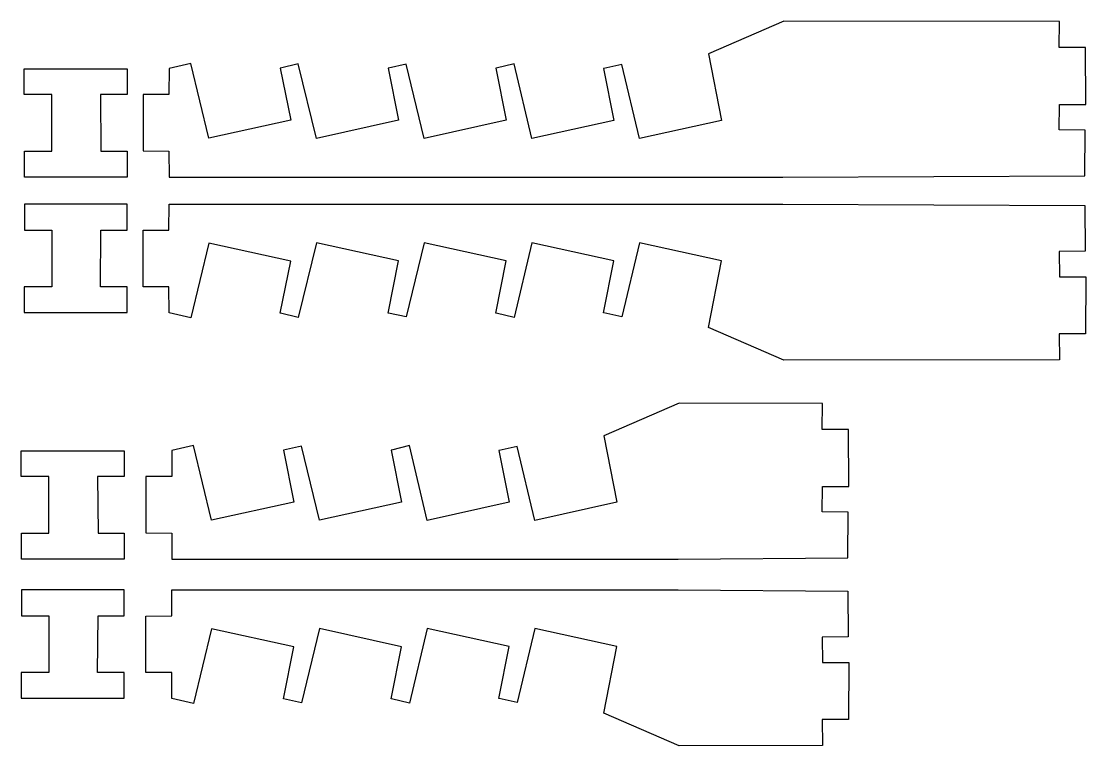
# Model space of a CAD drawing. Extents: x 74 to 530, y 471 to 782.
import ezdxf

# ---------------------------------------------------------------- set-up
doc = ezdxf.new("R2010")
doc.units = 0
doc.layers.add('Layer_1', color=7, linetype='CONTINUOUS')

msp = doc.modelspace()

# ---------------------------------------------------------------- linework, layer by layer
at = {"layer": 'Layer_1', "color": 7}
for points in [[(400.437006, 781.546113), (368.187006, 767.621113), (368.137006, 767.621113), (373.762006, 739.071115), (338.612006, 731.321115), (330.987006, 762.971113), (323.237006, 761.271113), (323.211966, 761.271113), (327.611966, 739.071115), (292.461966, 731.346115), (284.886966, 763.371113), (284.836966, 763.371113), (277.186966, 761.446113), (277.036966, 761.446113), (281.461966, 739.096115), (246.311966, 731.371115), (238.586966, 763.096113), (238.561926, 763.096113), (230.936926, 761.446113), (230.836926, 761.446113), (235.311926, 739.096115), (200.161926, 731.371115), (192.286926, 763.321113), (184.661926, 761.446113), (184.611926, 761.446113), (189.161926, 739.121115), (153.986926, 731.396115), (146.236926, 763.396113), (136.936926, 761.296113), (136.911886, 750.171113), (125.861886, 750.171113), (125.836846, 725.946115), (136.886846, 725.896115), (137.011846, 714.746115), (399.961846, 714.746115), (529.454806, 715.296115), (529.604806, 734.896115), (518.479806, 734.996115), (518.529806, 745.896115), (529.804806, 745.846115), (529.704806, 770.271113), (518.429806, 770.271113), (518.504766, 781.496113), (400.436806, 781.546113), (400.437006, 781.546113)], [(86.720865, 725.822139), (86.655345, 750.153238), (74.877602, 750.153238), (74.874402, 761.154994), (119.012342, 761.147794), (118.995382, 750.153326), (107.578942, 750.153238), (107.751398, 725.907987), (118.972606, 725.853187), (119.007006, 714.746115), (74.985314, 714.760995), (74.950994, 725.898587), (86.720865, 725.822139)], [(86.720869, 692.070092), (86.655349, 667.738993), (74.877606, 667.738993), (74.874406, 656.737237), (119.012346, 656.744437), (118.995386, 667.738905), (107.578946, 667.738993), (107.751402, 691.984244), (118.97261, 692.039044), (119.00701, 703.146116), (74.985318, 703.131236), (74.950998, 691.993644), (86.720869, 692.070092)], [(400.43701, 636.346117), (368.18701, 650.271117), (368.13701, 650.271117), (373.76201, 678.821116), (338.61201, 686.571116), (330.98701, 654.921117), (323.23701, 656.621117), (323.21197, 656.621117), (327.61197, 678.821116), (292.46197, 686.546116), (284.88697, 654.521117), (284.83697, 654.521117), (277.18697, 656.446117), (277.03697, 656.446117), (281.46197, 678.796116), (246.31197, 686.521116), (238.58697, 654.796117), (238.56193, 654.796117), (230.93693, 656.446117), (230.83693, 656.446117), (235.31193, 678.796116), (200.16193, 686.521116), (192.28693, 654.571117), (184.66193, 656.446117), (184.61193, 656.446117), (189.16193, 678.771116), (153.98693, 686.496116), (146.23693, 654.496117), (136.93693, 656.596117), (136.91189, 667.721117), (125.86189, 667.721117), (125.83685, 691.946116), (136.88685, 691.996116), (137.01185, 703.146116), (399.96185, 703.146116), (529.45481, 702.596116), (529.60481, 682.996116), (518.47981, 682.896116), (518.52981, 671.996116), (529.80481, 672.046116), (529.70481, 647.621117), (518.42981, 647.621117), (518.50477, 636.396117), (400.43681, 636.346117), (400.43701, 636.346117)], [(355.565586, 617.825349), (323.315586, 603.900349), (323.265586, 603.900349), (328.890586, 575.350349), (293.740586, 567.600349), (286.115586, 599.250349), (278.365586, 597.550349), (278.340546, 597.550349), (282.740546, 575.350349), (247.590546, 567.625349), (240.015546, 599.650349), (239.965546, 599.650349), (232.315546, 597.725349), (232.165546, 597.725349), (236.590546, 575.375349), (201.440546, 567.650349), (193.715546, 599.375349), (193.690506, 599.375349), (186.065506, 597.725349), (185.965506, 597.725349), (190.440506, 575.375349), (155.173818, 567.675349), (147.423818, 599.675349), (138.123818, 597.575349), (138.098778, 586.450349), (127.048778, 586.450349), (127.023738, 562.225349), (138.073738, 562.175349), (138.198738, 551.025349), (355.090426, 551.025349), (427.890426, 551.575349), (428.040426, 571.175349), (416.915426, 571.275349), (416.965426, 582.175349), (428.240426, 582.125349), (428.140426, 606.550349), (416.865426, 606.550349), (416.940386, 617.775349), (355.565386, 617.825349), (355.565586, 617.825349)], [(85.470226, 562.101373), (85.404706, 586.432469), (73.626962, 586.432469), (73.623762, 597.434229), (117.761706, 597.427029), (117.744746, 586.432557), (106.328306, 586.432469), (106.500762, 562.187221), (117.72197, 562.132421), (117.75637, 551.025349), (73.734674, 551.040229), (73.700354, 562.177821), (85.470226, 562.101373)], [(85.470226, 526.749324), (85.404706, 502.418228), (73.626962, 502.418228), (73.623762, 491.416468), (117.761706, 491.423668), (117.744746, 502.41814), (106.328306, 502.418228), (106.500762, 526.663476), (117.72197, 526.718276), (117.75637, 537.825348), (73.734674, 537.810468), (73.700354, 526.672876), (85.470226, 526.749324)], [(355.565586, 471.025348), (323.315586, 484.950348), (323.265586, 484.950348), (328.890586, 513.500348), (293.740586, 521.250348), (286.115586, 489.600348), (278.365586, 491.300348), (278.340546, 491.300348), (282.740546, 513.500348), (247.590546, 521.225348), (240.015546, 489.200348), (239.965546, 489.200348), (232.315546, 491.125348), (232.165546, 491.125348), (236.590546, 513.475348), (201.440546, 521.200348), (193.715546, 489.475348), (193.690506, 489.475348), (186.065506, 491.125348), (185.965506, 491.125348), (190.440506, 513.475348), (155.173818, 521.175348), (147.423818, 489.175348), (138.123818, 491.275348), (138.098778, 502.400348), (127.048778, 502.400348), (127.023738, 526.625348), (138.073738, 526.675348), (138.198738, 537.825348), (355.090426, 537.825348), (427.890426, 537.275348), (428.040426, 517.675348), (416.915426, 517.575348), (416.965426, 506.675348), (428.240426, 506.725348), (428.140426, 482.300348), (416.865426, 482.300348), (416.940386, 471.075348), (355.565386, 471.025348), (355.565586, 471.025348)]]:
    msp.add_lwpolyline(points, dxfattribs=at)

doc.saveas('drawing.dxf')
